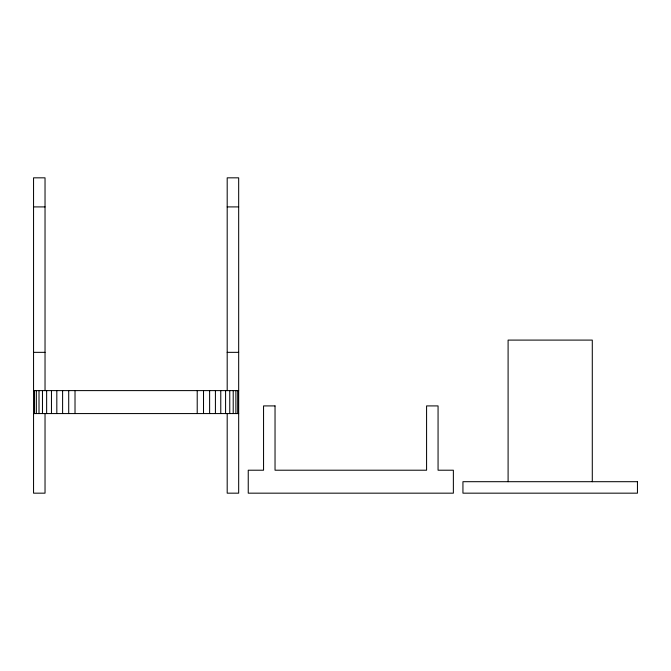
<?xml version="1.0" encoding="UTF-8"?>
<svg xmlns="http://www.w3.org/2000/svg" width="671" height="671" viewBox="0 0 671 671"><rect width="100%" height="100%" fill="white"/><g stroke="black" fill="none" stroke-linecap="round" stroke-linejoin="round"><path stroke-width="1.01" d="M33.55 206.911L45.032 206.911M227.192 206.911L238.675 206.911M33.55 352.342L45.032 352.342M227.192 352.342L238.675 352.342M33.55 390.606L238.675 390.606M33.55 413.571L238.675 413.571M592.292 481.694L592.292 340.096L508.098 340.096L508.098 481.694M237.693 390.606L237.693 413.571M235.882 390.606L235.882 413.571M233.214 390.606L233.214 413.571M229.759 390.606L229.759 413.571M227.192 390.606L227.192 177.832L238.675 177.832L238.675 493.168L227.192 493.168L227.192 413.571M225.582 390.606L225.582 413.571M220.767 390.606L220.767 413.571M215.416 390.606L215.416 413.571M209.62 390.606L209.62 413.571M203.514 390.606L203.514 413.571M197.215 390.606L197.215 413.571M75.018 390.606L75.018 413.571M68.71 390.606L68.71 413.571M62.604 390.606L62.604 413.571M56.817 390.606L56.817 413.571M51.457 390.606L51.457 413.571M46.643 390.606L46.643 413.571M45.032 390.606L45.032 177.832L33.55 177.832L33.55 493.168L45.032 493.168L45.032 413.571M42.466 390.606L42.466 413.571M39.01 390.606L39.01 413.571M36.351 390.606L36.351 413.571M34.531 390.606L34.531 413.571M275.035 405.913L263.552 405.913L263.552 470.212L248.245 470.212L248.245 493.168L453.37 493.168L453.37 470.212L438.062 470.212L438.062 405.913L426.58 405.913L426.58 470.212L275.035 470.212L275.035 405.913M637.45 481.694L462.94 481.694L462.94 493.168L637.45 493.168L637.45 481.694"/></g></svg>
